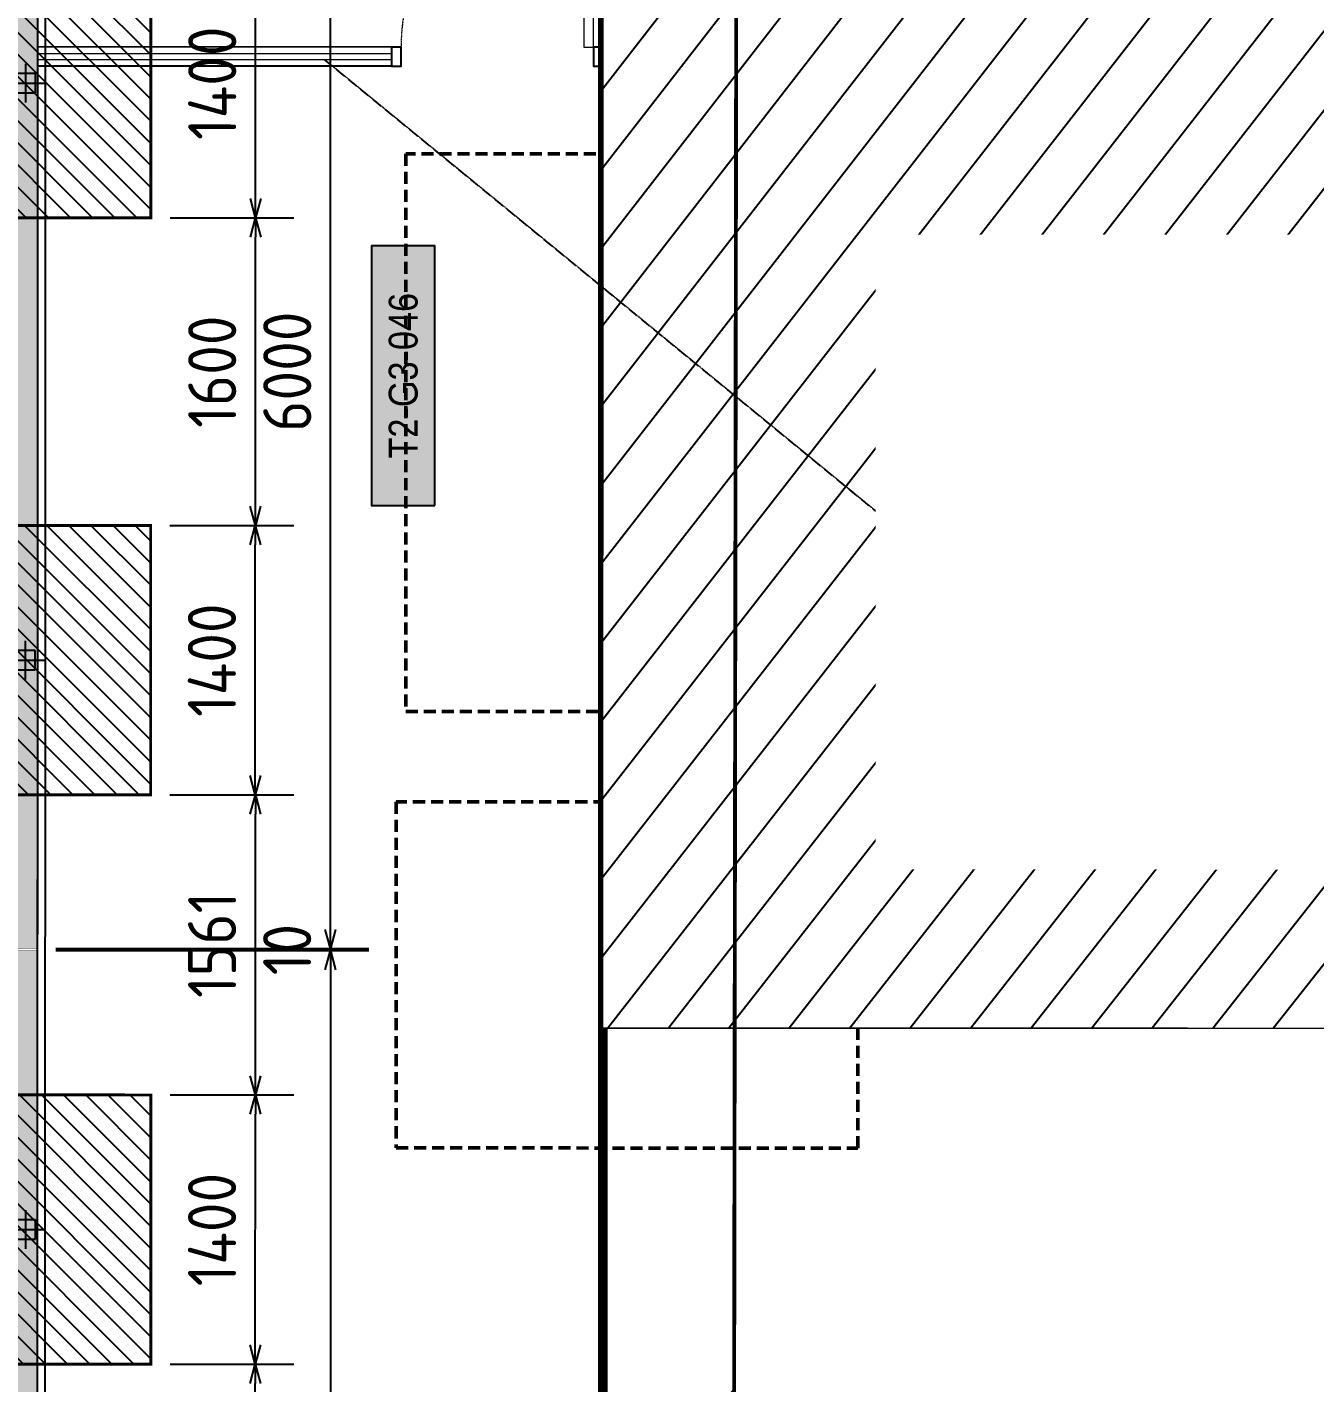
# Model space of a CAD drawing. Header units: centimetres. Extents: x -6122352 to 7132207, y -1694241 to 1947892.
# Drawn here: x 77676 to 84369, y -128808 to -121758 of the extents above; entities that cross this region are included whole.
import ezdxf
from ezdxf.enums import TextEntityAlignment as Align
from ezdxf.xclip import XClip

# ---------------------------------------------------------------- set-up
doc = ezdxf.new("R2010")
doc.units = ezdxf.units.CM
doc.header["$MEASUREMENT"] = 0
doc.header["$XCLIPFRAME"] = 2
doc.header["$PDMODE"] = 66
doc.header["$PDSIZE"] = 100
for name, pattern in [('23585-XR-AR-END-GROUND FLOOR$0$XR-END-GROUND FLOOR PLAN$0$HIDDEN2', [0.1875, 0.125, -0.0625]), ('DASHED2', [0.375, 0.25, -0.125]), ('XR-AR-END-SETTING OUT PLAN$0$23261-XR-AR-SI-GF$0$HIDDEN', [0.375, 0.25, -0.125]), ('XR-AR-END-SETTING OUT PLAN$0$23585-XR-AR-END-GROUND FLOOR$0$23261-XR-AR-SI-GF$0$HIDDEN', [0.375, 0.25, -0.125]), ('XR-AR-END-SETTING OUT PLAN$0$23585-XR-AR-END-GROUND FLOOR$0$945-4P-1-101-GROUND FLOOR PLAN$0$XR-MIDDLE-GROUND FLOOR PLAN$0$HIDDEN2', [0.1875, 0.125, -0.0625]), ('XR-AR-END-SETTING OUT PLAN$0$23585-XR-AR-END-GROUND FLOOR$0$XR-END-GROUND FLOOR PLAN$0$HIDDEN2', [0.1875, 0.125, -0.0625])]:
    doc.linetypes.add(name, pattern=pattern)
for name, color, linetype in [('00-MI-DIM', 7, 'Continuous'), ('23585-XR-AR-BOUNDARY WALLS AND SETBACKS$0$setback', 7, 'XR-AR-END-SETTING OUT PLAN$0$23261-XR-AR-SI-GF$0$HIDDEN'), ('@MI-FOOTINGS', 7, 'Continuous'), ('@MI-REF LAYER', 7, 'Continuous'), ('@MI-TYPE-02', 6, 'Continuous'), ('B_TH_6', 7, 'Continuous'), ('PANEL-TAGS', 7, 'Continuous'), ('XR-AR-END-SETTING OUT PLAN$0$23585-XR-AR-END-GROUND FLOOR$0$A-Flor-Strs', 1, 'Continuous')]:
    doc.layers.add(name, color=color, linetype=linetype)
doc.layers.add('08-Compound Wall-2', color=6, linetype='Continuous', lineweight=25, true_color=0xff00ff)
doc.layers.add('08-Compound Wall-3', color=5, linetype='Continuous', lineweight=25, true_color=0x0000ff)
for name, color, linetype, lineweight in [('23585-XR-AR-END-GROUND FLOOR$0$A-LOVR-PLAN', 251, 'Continuous', 9), ('@ Foundations', 4, 'DASHED2', 50), ('A-ANNO-TEXT', 3, 'Continuous', 25), ('XR-AR-END-SETTING OUT PLAN$0$23585-XR-AR-END-GROUND FLOOR$0$A-DOOR-FULL', 1, 'Continuous', 9), ('XR-AR-END-SETTING OUT PLAN$0$23585-XR-AR-END-GROUND FLOOR$0$A-FLOR-OVHD', 9, 'XR-AR-END-SETTING OUT PLAN$0$23585-XR-AR-END-GROUND FLOOR$0$23261-XR-AR-SI-GF$0$HIDDEN', 15), ('XR-AR-END-SETTING OUT PLAN$0$23585-XR-AR-END-GROUND FLOOR$0$A-GLAZ-SILL', 8, 'Continuous', 5), ('XR-AR-END-SETTING OUT PLAN$0$23585-XR-AR-END-GROUND FLOOR$0$A-GLAZ-WNDO', 232, 'Continuous', 9), ('XR-AR-END-SETTING OUT PLAN$0$23585-XR-AR-END-GROUND FLOOR$0$A-LOVR-PLAN', 111, 'Continuous', 9), ('XR-AR-END-SETTING OUT PLAN$0$23585-XR-AR-END-GROUND FLOOR$0$A-WALL', 7, 'Continuous', 30), ('XR-AR-END-SETTING OUT PLAN$0$23585-XR-AR-END-GROUND FLOOR$0$S-COLS', 51, 'Continuous', 40), ('XR-AR-END-SETTING OUT PLAN$0$23585-XR-AR-END-GROUND FLOOR$0$S-COLS-PATT', 8, 'Continuous', 5)]:
    doc.layers.add(name, color=color, linetype=linetype, lineweight=lineweight)
doc.styles.add('PANELTAG_STYLE', font='arial.ttf')
doc.styles.add('Schueco-BEMSTIL', font='isocpeur.ttf', dxfattribs={"width": 0.9})
doc.styles.get("Standard").update_dxf_attribs({"font": 'arial.ttf'})
doc.dimstyles.new('LEADER', dxfattribs={"dimtxt": 0.18, "dimasz": 0.25, "dimexe": 0.18, "dimexo": 0.0625, "dimgap": 0.09, "dimtad": 0, "dimtih": 1, "dimtoh": 1, "dimdec": 4, "dimzin": 0, "dimdsep": 46, "dimtxsty": 'Standard', "dimblk": 'DOT', "dimcen": 0.09, "dimadec": 0, "dimazin": 0, "dimtfac": 1, "dimtdec": 4, "dimtofl": 0, "dimtmove": 0, "dimatfit": 3, "dimldrblk": 'DOT', "dimfxl": 1, "dimtolj": 1, "dimtzin": 0, "dimarcsym": 0})
doc.dimstyles.new('MI- JWC-TXT-2.5 MM', dxfattribs={"dimscale": 1.5, "dimtxt": 2.5, "dimasz": 1, "dimexe": 2, "dimexo": 1, "dimgap": 1, "dimtad": 1, "dimdec": 0, "dimdsep": 46, "dimtxsty": 'Schueco-BEMSTIL', "dimblk": 'OPEN30', "dimcen": 0, "dimdle": 2, "dimclrd": 140, "dimclre": 8, "dimclrt": 40, "dimadec": 0, "dimazin": 2, "dimtfac": 1, "dimtdec": 0, "dimtix": 1, "dimtmove": 2, "dimatfit": 3, "dimldrblk": 'OPEN', "dimfxl": 2, "dimlwd": -1, "dimlwe": -1, "dimarcsym": 0})

# ---------------------------------------------------------------- blocks, each defined once
blk = doc.blocks.new('23585-XR-AR-BOUNDARY WALLS AND SETBACKS')
at = {"layer": '08-Compound Wall-2'}
blk.add_lwpolyline([(496524.2869851785, 2768880.873873821), (496541.9082581085, 2768864.727828569)], dxfattribs=at)
at = {"layer": '23585-XR-AR-BOUNDARY WALLS AND SETBACKS$0$setback', "ltscale": 40, "const_width": 0.05}
blk.add_lwpolyline([(496542.761499885, 2768867.879312467), (496546.9163714711, 2768872.413671644), (496550.9697508896, 2768876.837449184), (496555.0231508893, 2768881.261249183), (496559.0765508898, 2768885.685049183), (496563.1299508895, 2768890.108849183), (496567.1835986158, 2768894.532501267), (496571.2369508889, 2768898.956249183), (496575.3899178337, 2768903.48878693), (496561.0131773786, 2768916.663024), (496556.8595734588, 2768912.129974612), (496552.8061982173, 2768907.706201631), (496548.7527982172, 2768903.282401632), (496544.6993982168, 2768898.858601631), (496540.6457484073, 2768894.434747273), (496536.5923982172, 2768890.011001631), (496534.4643735274, 2768887.688574685), (496532.5389294206, 2768885.587326551), (496528.384255858, 2768881.052914259), (496542.7614998849, 2768867.879312467)], dxfattribs=at)
blk = doc.blocks.new('A$C9d9485f6')
at = {"layer": 'A-ANNO-TEXT', "rotation": 312.4881850805905}
blk.add_blockref('23585-XR-AR-BOUNDARY WALLS AND SETBACKS', (-2377088.534775567, -1504219.252137818), dxfattribs=at)
blk = doc.blocks.new('*U35')
for points in [[(91, -5.684341886080801e-14), (41, -5.684341886080801e-14), (41, 1021), (91, 1021)], [(0, 0), (38, -5.684341886080801e-14), (38, -50), (50, -50), (50, -249.999999999997), (0, -249.999999999997)], [(1100, 2.842170943040401e-14), (1062, -2.842170943040401e-14), (1062, -49.99999999999997), (1050, -49.99999999999997), (1050, -249.999999999997), (1100, -249.999999999997)]]:
    blk.add_lwpolyline(points, close=True)
at = {"color": 8, "linetype": 'XR-AR-END-SETTING OUT PLAN$0$23585-XR-AR-END-GROUND FLOOR$0$XR-END-GROUND FLOOR PLAN$0$HIDDEN2'}
blk.add_arc((41, -5.684341886080801e-14), 1021, 1.594950045944486e-15, 90, dxfattribs=at)
at = {"layer": 'XR-AR-END-SETTING OUT PLAN$0$23585-XR-AR-END-GROUND FLOOR$0$A-GLAZ-SILL', "linetype": 'XR-AR-END-SETTING OUT PLAN$0$23585-XR-AR-END-GROUND FLOOR$0$945-4P-1-101-GROUND FLOOR PLAN$0$XR-MIDDLE-GROUND FLOOR PLAN$0$HIDDEN2', "ltscale": 3}
blk.add_lwpolyline([(0, 0), (1100, 0), (1100, -249.999999999997), (0, -249.999999999997)], close=True, dxfattribs=at)
blk = doc.blocks.new('*U37')
for points in [[(91, -5.684341886080801e-14), (41, -5.684341886080801e-14), (41, 1021), (91, 1021)], [(0, 0), (38, -5.684341886080801e-14), (38, -50), (50, -50), (50, -109.9999999801787), (0, -109.9999999801787)], [(1100, 2.842170943040401e-14), (1062, -2.842170943040401e-14), (1062, -49.99999999999997), (1050, -49.99999999999997), (1050, -109.9999999801786), (1100, -109.9999999801786)]]:
    blk.add_lwpolyline(points, close=True)
at = {"color": 8, "linetype": 'XR-AR-END-SETTING OUT PLAN$0$23585-XR-AR-END-GROUND FLOOR$0$XR-END-GROUND FLOOR PLAN$0$HIDDEN2'}
blk.add_arc((41, -5.684341886080801e-14), 1021, 1.594950045944486e-15, 90, dxfattribs=at)
at = {"layer": 'XR-AR-END-SETTING OUT PLAN$0$23585-XR-AR-END-GROUND FLOOR$0$A-GLAZ-SILL', "linetype": 'XR-AR-END-SETTING OUT PLAN$0$23585-XR-AR-END-GROUND FLOOR$0$945-4P-1-101-GROUND FLOOR PLAN$0$XR-MIDDLE-GROUND FLOOR PLAN$0$HIDDEN2', "ltscale": 3}
blk.add_lwpolyline([(0, 0), (1100, 0), (1100, -109.9999999801786), (0, -109.9999999801786)], close=True, dxfattribs=at)
blk = doc.blocks.new('XR-AR-END-SETTING OUT PLAN$0$23585-XR-AR-END-GROUND FLOOR$0$XR-END-GROUND FLOOR PLAN$0$A$C45491A9B')
blk.add_lwpolyline([(-50, 0), (0, 0), (0, 1000), (-50, 1000)], close=True)
at = {"color": 8, "linetype": 'XR-AR-END-SETTING OUT PLAN$0$23585-XR-AR-END-GROUND FLOOR$0$XR-END-GROUND FLOOR PLAN$0$HIDDEN2'}
blk.add_arc((0, -4.547473508864641e-13), 1000, 90, 180, dxfattribs=at)
blk = doc.blocks.new('XR-AR-END-SETTING OUT PLAN$0$23585-XR-AR-END-GROUND FLOOR$0$A$C75a8815d')
at = {"layer": 'XR-AR-END-SETTING OUT PLAN$0$23585-XR-AR-END-GROUND FLOOR$0$S-COLS', "color": 252, "lineweight": 30}
for points in [[(-0.02841067314147949, 3499.999932765961), (-0.02841019630432129, 2699.999933242798), (249.9715893268585, 2699.999932765961), (249.9715902805328, 3499.999933004379)], [(3.814697265625e-06, 0.001664876937866211), (3.814697265625e-06, 550.001665353775), (250.0000038146973, 550.0016646385193), (250.0000038146973, 0.001665115356445312)]]:
    blk.add_lwpolyline(points, close=True, dxfattribs=at)
blk = doc.blocks.new('23585-XR-AR-END-GROUND FLOOR$0$XR-END-GROUND FLOOR PLAN$0$A$C45491A9B')
blk.add_lwpolyline([(-50, 0), (0, 0), (0, 1000), (-50, 1000)], close=True)
at = {"color": 8, "linetype": '23585-XR-AR-END-GROUND FLOOR$0$XR-END-GROUND FLOOR PLAN$0$HIDDEN2'}
blk.add_arc((0, -4.547473508864641e-13), 1000, 90, 180, dxfattribs=at)
blk = doc.blocks.new('XR-AR-END-SETTING OUT PLAN')
at = {"layer": '08-Compound Wall-3'}
for p, q in [((1900.044146533911, 10600.0005848068), (-523.2971514484661, 10600.00058478686)), ((1900.044146533911, 10500.00058480681), (-523.2971514474184, 10500.00058478684))]:
    blk.add_line(p, q, dxfattribs=at)
for points in [[(1950.044146533911, 10600.00060864944), (1900.044146533911, 10600.00060864944), (1900.044145320485, 10500.00060864944), (1950.044146842208, 10500.00060864944)], [(3000.044145816123, 10600.00056898237), (2950.044145816123, 10600.00056898237), (2950.044144602697, 10500.00056898237), (3000.04414612442, 10500.00056898237)]]:
    blk.add_lwpolyline(points, close=True, dxfattribs=at)
at = {"layer": '23585-XR-AR-END-GROUND FLOOR$0$A-LOVR-PLAN'}
blk.add_lwpolyline([(1900.044146533911, 10600.00063503276), (1900.044146533911, 10500.00063249208)], dxfattribs=at)
blk.add_lwpolyline([(1900.044146839268, 10534.99812595142), (1900.044146839268, 10564.99812595142), (-523.3010777489098, 10564.99812655811), (-523.3010777489098, 10534.99812655811)], close=True, dxfattribs=at)
at = {"layer": 'XR-AR-END-SETTING OUT PLAN$0$23585-XR-AR-END-GROUND FLOOR$0$A-FLOR-OVHD', "color": 8, "ltscale": 5}
for p, q in [((3250.106041446328, 11000.02068042755), (3750.106041744351, 10499.99855422974)), ((3750.106041803956, 10999.99855422974), (3250.106041803956, 10499.99855327606)), ((4150.149359419942, 9210.30683708191), (3250.158987239003, 9610.350899219513)), ((3250.158987298608, 9210.306836605072), (4150.149360194802, 9610.350899219513))]:
    blk.add_line(p, q, dxfattribs=at)
at = {"layer": 'XR-AR-END-SETTING OUT PLAN$0$23585-XR-AR-END-GROUND FLOOR$0$A-FLOR-OVHD', "color": 8}
blk.add_line((3200.106140449643, 10249.99855422974), (3200.106631532311, 8999.99834060669), dxfattribs=at)
at = {"layer": 'XR-AR-END-SETTING OUT PLAN$0$23585-XR-AR-END-GROUND FLOOR$0$A-FLOR-OVHD', "color": 8, "ltscale": 5}
blk.add_lwpolyline([(3250.158987298608, 9210.306836605072), (4150.149359419942, 9210.30683708191), (4150.149360194802, 9610.350899219513), (3250.158987239003, 9610.350899219513)], close=True, dxfattribs=at)
at = {"layer": 'XR-AR-END-SETTING OUT PLAN$0$23585-XR-AR-END-GROUND FLOOR$0$A-Flor-Strs', "color": 8}
for p, q in [((3000.102111771703, 10249.9985537529), (3000.102079167962, 8999.993498325348)), ((3300.102112427354, 10249.99855422974), (3300.102079108357, 8999.99349784851)), ((3300.102093592286, 9549.99603509903), (3171.357380345464, 9681.451865673065)), ((3000.102095738053, 9549.996026039124), (3300.102093592286, 9549.99603509903)), ((3300.102093592286, 9549.99603509903), (3171.35738016665, 9418.540202617645))]:
    blk.add_line(p, q, dxfattribs=at)
at = {"layer": 'XR-AR-END-SETTING OUT PLAN$0$23585-XR-AR-END-GROUND FLOOR$0$A-GLAZ-SILL', "color": 8}
blk.add_line((3250.100986972451, 6049.997144699097), (3250.10133947432, 8199.998291492462), dxfattribs=at)
at = {"layer": 'XR-AR-END-SETTING OUT PLAN$0$23585-XR-AR-END-GROUND FLOOR$0$A-GLAZ-WNDO', "color": 8}
for p, q in [((3000.101339235902, 8199.998291015625), (3000.101339116693, 8149.998291015625)), ((3150.100986912847, 6099.997143745422), (3150.101339116693, 8199.998291015625)), ((3150.101339116693, 8199.998291015625), (3150.101339295506, 8149.998290538788)), ((3150.101339295506, 8149.998290538788), (3000.101339116693, 8149.998291015625)), ((3000.101213410497, 7447.998108863831), (3000.101213350892, 7497.998109340668)), ((3000.101213350892, 7497.998109340668), (3150.101213827729, 7497.998108386993)), ((3150.101213827729, 7497.998108386993), (3150.101213887334, 7447.998108863831)), ((3150.101213887334, 7447.998108863831), (3000.101213410497, 7447.998108863831)), ((3000.100987270474, 6746.998107910156), (3000.100986436009, 6796.998108863831)), ((3000.100986436009, 6796.998108863831), (3150.100987270474, 6796.998108863831)), ((3150.100987270474, 6796.998108863831), (3150.100986376405, 6746.998108863831)), ((3150.100986376405, 6746.998108863831), (3000.100987270474, 6746.998107910156)), ((3000.100986972451, 6049.997144699097), (3000.100986972451, 6099.997144699097)), ((3000.100986972451, 6099.997144699097), (3150.100986912847, 6099.997143745422)), ((3150.100986912847, 6099.997143745422), (3150.100987151265, 6049.997144699097)), ((3000.100986972451, 6049.997144699097), (3250.100986972451, 6049.997144699097))]:
    blk.add_line(p, q, dxfattribs=at)
for points in [[(3250.122793927789, 8199.997313976288), (3000.101339235902, 8199.998291015625)], [(3000.101213350892, 7497.998109340668), (3000.101339116693, 8149.998291015625)], [(3050.101339116693, 8149.998291015625), (3050.101213350892, 7497.998108863831)], [(3000.100986972451, 6099.997144699097), (3000.101213410497, 7447.998108863831)], [(3050.101213291287, 7447.998109340668), (3050.100986912847, 6796.998107910156)], [(3050.100986853242, 6746.998108386993), (3050.1009863168, 6099.997145175934)]]:
    blk.add_lwpolyline(points, dxfattribs=at)
at = {"layer": 'XR-AR-END-SETTING OUT PLAN$0$23585-XR-AR-END-GROUND FLOOR$0$A-LOVR-PLAN', "color": 8}
blk.add_lwpolyline([(1900.100967183709, 10600.00063562393), (1900.100967362523, 10500.00063371658)], dxfattribs=at)
for points in [[(1950.100967422128, 10600.00060844421), (1900.100967302918, 10600.00060892105), (1900.100966289639, 10500.00060892105), (1950.100967779756, 10500.00060939789)], [(3000.100967124104, 10600.00057029724), (2950.10096617043, 10600.0005698204), (2950.100965276361, 10500.00057029724), (3000.100966647267, 10500.0005698204)]]:
    blk.add_lwpolyline(points, close=True, dxfattribs=at)
at = {"layer": 'XR-AR-END-SETTING OUT PLAN$0$23585-XR-AR-END-GROUND FLOOR$0$A-WALL', "color": 8}
for points in [[(9250.102083459496, 6650.001490592957), (9050.100989297032, 6650.001235485077), (9050.10098965466, 8750.000639915466), (6850.11106570065, 8750.002635478973), (6850.111066058278, 8700.0026679039), (6750.111065879464, 8700.002668380737), (6750.111065879464, 8750.000871658325), (6650.111065939069, 8750.000871658325), (6650.111065283418, 8850.002022743225), (6950.111065164208, 8850.002250671387), (6950.111065879464, 8899.99970960617), (7050.111065879464, 8899.99970817566), (7050.11106570065, 8850.002797603607), (9050.099628582597, 8850.000640392303), (9050.10098899901, 10349.9981546402), (7050.11106581986, 10349.99975156784), (7050.111065998673, 9799.999710083008), (6950.11106570065, 9799.999708652496), (6950.112433806062, 10550.00580835342), (7050.108891561627, 10550.00580835342), (7050.104876235127, 10449.99988079071), (9050.099116638303, 10449.9981546402), (9049.948119357228, 19523.36598014832), (9249.950268521905, 19523.36597967148)], [(5650.105998054147, 10500.00084495544), (5750.106065586209, 10500.00084400177), (5750.107102289796, 11300.00188541412), (5650.107101693749, 11300.00188589096)], [(4790.1072358042, 8749.999267578125), (3250.101112738252, 8749.997854709625), (3250.123472645879, 8199.998291492462), (3000.123275354505, 8199.998291015625), (3000.100934281945, 8999.998242855072), (4540.107388034463, 8999.998847484589), (4540.107358470559, 9049.998554706573), (4790.107358232141, 9049.99855518341)], [(5650.11106570065, 8750.000054359436), (4790.107256367803, 8749.999291419983), (4790.107256188989, 8850.000108718872), (5650.111065641046, 8850.001082897186)], [(3250.12934859097, 5750.006791114807), (3250.100409820676, 5750.006854534149), (3250.100986972451, 6049.997144699097), (3000.129348531365, 6049.997144699097), (3000.129348650575, 5499.999974727631), (3250.129348769784, 5500.006791591644)], [(3250.129348710179, 5499.998108386993), (7760.105232134461, 5500.00174665451), (7760.105232253671, 5750.00045633316), (3250.129348531365, 5749.997789859772)]]:
    blk.add_lwpolyline(points, close=True, dxfattribs=at)
for points in [[(3850.106042101979, 10500.01968860626), (5750.107330158353, 10500.00084400177), (5750.107415214181, 10250.00188541412), (4790.107357934117, 10249.9985537529), (4790.107358291745, 10149.99855566025), (4540.107357993722, 10149.99855566025), (4540.10735835135, 10249.9985537529), (3000.102095916867, 10249.99855327606), (3000.102079048753, 11999.99910259247), (3250.104392960668, 11999.99910163879), (3250.104392841458, 11100.02067995071), (3850.106042161584, 11100.02068090439), (3850.10604198277, 10499.99947547913)], [(3750.106041803956, 10700.02068090439), (3750.106041803956, 10999.99855422974), (3450.106041863561, 11000.02068042755), (3250.106041446328, 11000.02068042755), (3250.106041803956, 10499.99855327606), (3750.106041744351, 10499.99855422974), (3750.106041803956, 10700.02068090439)]]:
    blk.add_lwpolyline(points, dxfattribs=at)
at = {"layer": '23585-XR-AR-END-GROUND FLOOR$0$A-LOVR-PLAN'}
blk.add_blockref('23585-XR-AR-END-GROUND FLOOR$0$XR-END-GROUND FLOOR PLAN$0$A$C45491A9B', (2950.044147029549, 10600.00058481902), dxfattribs=at)
at = {"layer": 'XR-AR-END-SETTING OUT PLAN$0$23585-XR-AR-END-GROUND FLOOR$0$A-DOOR-FULL', "color": 8, "xscale": -1, "rotation": 270}
blk.add_blockref('*U35', (4790.107358232141, 9049.99855518341), dxfattribs=at)
at = {"layer": 'XR-AR-END-SETTING OUT PLAN$0$23585-XR-AR-END-GROUND FLOOR$0$A-DOOR-FULL', "color": 8, "xscale": 0.9090909090912127, "yscale": 0.9090909090912127, "zscale": 0.9090909090912127, "rotation": 179.9999999999999}
blk.add_blockref('*U37', (6650.111066237092, 8750.001082897186), dxfattribs=at)
at = {"layer": 'XR-AR-END-SETTING OUT PLAN$0$23585-XR-AR-END-GROUND FLOOR$0$A-LOVR-PLAN', "color": 8}
blk.add_blockref('XR-AR-END-SETTING OUT PLAN$0$23585-XR-AR-END-GROUND FLOOR$0$XR-END-GROUND FLOOR PLAN$0$A$C45491A9B', (2950.100967720151, 10600.00058603287), dxfattribs=at)
at = {"layer": 'XR-AR-END-SETTING OUT PLAN$0$23585-XR-AR-END-GROUND FLOOR$0$S-COLS-PATT', "color": 8}
blk.add_blockref('XR-AR-END-SETTING OUT PLAN$0$23585-XR-AR-END-GROUND FLOOR$0$A$C75a8815d', (3000.129344239831, 5499.998310089111), dxfattribs=at)
blk = doc.blocks.new('END UNIT')
at = {"xscale": 0.001, "yscale": 0.001, "zscale": 0.001}
blk.add_blockref('XR-AR-END-SETTING OUT PLAN', (-9.150201729830158, 0), dxfattribs=at)
blk = doc.blocks.new('TH_6')
blk.add_blockref('END UNIT', (495802.3053798428, 2769163.996563952))
at = {"xscale": -1}
blk.add_blockref('END UNIT', (495838.3053798437, 2769163.996563952), dxfattribs=at)
blk = doc.blocks.new('A$Ce2a03a74')
at = {"layer": 'B_TH_6', "xscale": 999.9914829579993, "yscale": 999.9914829579993, "zscale": 999.9914829579993}
blk.add_blockref('TH_6', (-495790404.5228079, -2769140733.343811), dxfattribs=at)
blk = doc.blocks.new('23585-XR-AR-MALDIVE-2$0$TH_6')
at = {"ltscale": 10, "xscale": 0.00100002623446598, "yscale": 0.00100002623446598, "zscale": 0.00100002623446598}
blk.add_blockref('A$Ce2a03a74', (495794.6272259735, 2769164.318430193), dxfattribs=at)
at = {"layer": '@ Foundations', "linetype": 'DASHED2', "ltscale": 0.25}
for points in [[(495795.1302812214, 2769171.141854167), (495797.4302812215, 2769171.141854167), (495797.4302812215, 2769174.041854167), (495795.1302812214, 2769174.041854167)], [(495797.4802812214, 2769168.871854167), (495797.4802812214, 2769170.671854167), (495795.0802812214, 2769170.671854167), (495795.0802812214, 2769168.871854167)]]:
    blk.add_lwpolyline(points, close=True, dxfattribs=at)
blk = doc.blocks.new('_Dot')
at = {"color": 0, "linetype": 'ByBlock', "lineweight": -2}
blk.add_line((-0.5, 0), (-1, 0), dxfattribs=at)
at = {"color": 0, "linetype": 'ByBlock', "const_width": 0.5}
blk.add_lwpolyline([(-0.25, 0, 1), (0.25, 0, 1)], format="xyb", close=True, dxfattribs=at)
blk = doc.blocks.new('_Open30')
at = {"color": 0, "linetype": 'ByBlock', "lineweight": -2}
for p, q in [((-1, 0.26794919), (0, 0)), ((0, 0), (-1, -0.26794919)), ((0, 0), (-1, 0))]:
    blk.add_line(p, q, dxfattribs=at)
blk = doc.blocks.new('*D1441')
at = {"layer": '00-MI-DIM', "color": 8, "transparency": 16777216}
for p, q in [((395136.8137563471, -194702.3697087561), (396763.6142679054, -194702.6611864755)), ((395138.9655023499, -200602.2228337603), (396762.5571772825, -200602.5137365448))]:
    blk.add_line(p, q, dxfattribs=at)
at = {"layer": '00-MI-DIM', "color": 140, "transparency": 16777216}
blk.add_line((396563.5963538779, -194802.625350395), (396562.5750977304, -200502.4779036746), dxfattribs=at)
at = {"layer": 'Defpoints', "color": 0, "transparency": 16777216}
for p in [(395036.8137579522, -194702.3517915184), (395038.965503955, -200602.2049165226), (396562.5571804927, -200602.4779020694)]:
    blk.add_point(p, dxfattribs=at)
at = {"layer": '00-MI-DIM', "color": 140, "transparency": 16777216, "xscale": 100, "yscale": 100, "zscale": 100}
for p, rotation in [((396563.6142711156, -194702.6253520001), 89.98973417893167), ((396562.5571804927, -200602.4779020694), 269.9897341789317)]:
    blk.add_blockref('_Open30', p, dxfattribs=dict(at, rotation=rotation))
at = {"layer": '00-MI-DIM', "color": 40, "transparency": 16777216, "insert": (396338.0857294158, -197652.5113132499), "char_height": 250, "attachment_point": 5, "rotation": 89.98973417893166, "style": 'Schueco-BEMSTIL'}
blk.add_mtext('5900', dxfattribs=at)
blk = doc.blocks.new('_Open')
at = {"color": 0, "linetype": 'ByBlock', "lineweight": -2}
for p, q in [((-1, 0.1666666666666667), (0, 0)), ((-1, -0.1666666666666667), (0, 0)), ((0, 0), (-1, 0))]:
    blk.add_line(p, q, dxfattribs=at)
blk = doc.blocks.new('*D1443')
at = {"layer": '00-MI-DIM', "color": 140, "transparency": 16777216}
for p, q in [((396563.63398016, -194592.6253539194), (396563.6518973977, -194492.6253555246)), ((396563.6142711985, -194702.6253520001), (396563.6160629223, -194692.6253523143)), ((396563.5963539608, -194802.625350395), (396563.5784367231, -194902.6253487899))]:
    blk.add_line(p, q, dxfattribs=at)
at = {"layer": '00-MI-DIM', "color": 8, "transparency": 16777216}
for p, q in [((395136.8137563471, -194702.3697087561), (396763.6142679882, -194702.6611864755)), ((395136.8173013288, -194692.3697093845), (396763.616059712, -194692.6611867897))]:
    blk.add_line(p, q, dxfattribs=at)
at = {"layer": 'Defpoints', "color": 0, "transparency": 16777216}
for p in [(395036.8137579522, -194702.3517915184), (395036.8173029339, -194692.3517921467), (396563.6160629223, -194692.6253523143)]:
    blk.add_point(p, dxfattribs=at)
at = {"layer": '00-MI-DIM', "color": 140, "transparency": 16777216, "xscale": 100, "yscale": 100, "zscale": 100}
for p, rotation in [((396563.6160629223, -194692.6253523143), 269.9897341789317), ((396563.6142711985, -194702.6253520001), 89.98973417893167)]:
    blk.add_blockref('_Open30', p, dxfattribs=dict(at, rotation=rotation))
at = {"layer": '00-MI-DIM', "color": 40, "transparency": 16777216, "insert": (396338.615170672, -194697.5850383724), "char_height": 250, "attachment_point": 5, "rotation": 89.98973417893166, "style": 'Schueco-BEMSTIL'}
blk.add_mtext('10', dxfattribs=at)
blk = doc.blocks.new('*D1445')
at = {"layer": '00-MI-DIM', "color": 8, "transparency": 16777216}
for p, q in [((395138.9442903106, -188692.3700863912), (396764.6910940003, -188692.6613753152)), ((395136.8173013287, -194692.3697093844), (396763.6160597542, -194692.6611867897))]:
    blk.add_line(p, q, dxfattribs=at)
at = {"layer": '00-MI-DIM', "color": 140, "transparency": 16777216}
blk.add_line((396563.6339802022, -194592.6253539194), (396564.6731799729, -188792.6255392347), dxfattribs=at)
at = {"layer": 'Defpoints', "color": 0, "transparency": 16777216}
for p in [(395038.9442919157, -188692.3521691535), (396564.6910972106, -188692.6255408398), (395036.8173029338, -194692.3517921467)]:
    blk.add_point(p, dxfattribs=at)
at = {"layer": '00-MI-DIM', "color": 140, "transparency": 16777216, "xscale": 100, "yscale": 100, "zscale": 100}
for p, rotation in [((396564.6910972106, -188692.6255408398), 89.98973417893167), ((396563.6160629645, -194692.6253523143), 269.9897341789317)]:
    blk.add_blockref('_Open30', p, dxfattribs=dict(at, rotation=rotation))
at = {"layer": '00-MI-DIM', "color": 40, "transparency": 16777216, "insert": (396339.1535836991, -191692.5851328136), "char_height": 250, "attachment_point": 5, "rotation": 89.98973417893166, "style": 'Schueco-BEMSTIL'}
blk.add_mtext('6000', dxfattribs=at)
blk = doc.blocks.new('T2-FOOTING PLAN')
at = {"layer": '@MI-FOOTINGS', "transparency": 33554679}
h = blk.add_hatch(dxfattribs=at)
h.set_pattern_fill('ANSI31', color=8, scale=650)
h.set_pattern_definition([(45, (0, 0), (-57.45242597140699, 57.45242597140699), [])])
h.paths.add_polyline_path([(-700, 650), (700, 650), (700, -650), (-700, -650)])
at = {"layer": '@MI-FOOTINGS', "color": 160, "true_color": 0x3340f0, "const_width": 15}
blk.add_lwpolyline([(-700, 650), (700, 650), (700, -650), (-700, -650)], close=True, dxfattribs=at)
at = {"layer": '@MI-FOOTINGS', "color": 30}
blk.add_point((0, 0), dxfattribs=at)
blk = doc.blocks.new('*D1459')
at = {"layer": '00-MI-DIM', "color": 8, "transparency": 16777216}
for p, q in [((395729.6367930085, -196853.4022703634), (396373.0699137219, -196853.517555807)), ((395729.3486013902, -198453.4022911839), (396372.7832379101, -198453.5175768991))]:
    blk.add_line(p, q, dxfattribs=at)
at = {"layer": '00-MI-DIM', "color": 140, "transparency": 16777216}
blk.add_line((396172.8011583582, -198353.4817440289), (396173.0519996945, -196953.4817197264), dxfattribs=at)
at = {"layer": 'Defpoints', "color": 0, "transparency": 16777216}
for p in [(395629.6367946136, -196853.3843531257), (396173.0699169322, -196853.4817213316), (395629.3486029953, -198453.3843739462)]:
    blk.add_point(p, dxfattribs=at)
at = {"layer": '00-MI-DIM', "color": 140, "transparency": 16777216, "xscale": 100, "yscale": 100, "zscale": 100}
for p, rotation in [((396173.0699169322, -196853.4817213316), 89.98973417893167), ((396172.7832411205, -198453.4817424237), 269.9897341789317)]:
    blk.add_blockref('_Open30', p, dxfattribs=dict(at, rotation=rotation))
at = {"layer": '00-MI-DIM', "color": 40, "transparency": 16777216, "insert": (395947.9265826379, -197653.4414180928), "char_height": 250, "attachment_point": 5, "rotation": 89.98973417893166, "style": 'Schueco-BEMSTIL'}
blk.add_mtext('1600', dxfattribs=at)
blk = doc.blocks.new('*D1461')
at = {"layer": '00-MI-DIM', "color": 8, "transparency": 16777216}
for p, q in [((395729.8876343562, -195453.4022928353), (396373.3207550694, -195453.5175782789)), ((395729.6367930085, -196853.4022703634), (396373.0699137414, -196853.517555807))]:
    blk.add_line(p, q, dxfattribs=at)
at = {"layer": '00-MI-DIM', "color": 140, "transparency": 16777216}
blk.add_line((396173.0878341895, -196753.4817229367), (396173.302841042, -195553.4817421983), dxfattribs=at)
at = {"layer": 'Defpoints', "color": 0, "transparency": 16777216}
for p in [(395629.8876359613, -195453.3843755976), (396173.3207582797, -195453.4817438035), (395629.6367946137, -196853.3843531257)]:
    blk.add_point(p, dxfattribs=at)
at = {"layer": '00-MI-DIM', "color": 140, "transparency": 16777216, "xscale": 100, "yscale": 100, "zscale": 100}
for p, rotation in [((396173.3207582797, -195453.4817438035), 89.98973417893167), ((396173.0699169518, -196853.4817213316), 269.9897341789317)]:
    blk.add_blockref('_Open30', p, dxfattribs=dict(at, rotation=rotation))
at = {"layer": '00-MI-DIM', "color": 40, "transparency": 16777216, "insert": (395948.1953412273, -196153.4414187827), "char_height": 250, "attachment_point": 5, "rotation": 89.98973417893166, "style": 'Schueco-BEMSTIL'}
blk.add_mtext('1400', dxfattribs=at)
blk = doc.blocks.new('*D1463')
at = {"layer": '00-MI-DIM', "color": 8, "transparency": 16777216}
for p, q in [((395729.0891056861, -193892.4758953577), (396373.6004299542, -193892.5913739856)), ((395729.8876343562, -195453.4022928353), (396373.3207550912, -195453.5175782789))]:
    blk.add_line(p, q, dxfattribs=at)
at = {"layer": '00-MI-DIM', "color": 140, "transparency": 16777216}
blk.add_line((396173.3386755392, -195353.4817454087), (396173.5825159269, -193992.5555379051), dxfattribs=at)
at = {"layer": 'Defpoints', "color": 0, "transparency": 16777216}
for p in [(395629.0891072912, -193892.45797812), (396173.6004331646, -193892.5555395102), (395629.8876359613, -195453.3843755976)]:
    blk.add_point(p, dxfattribs=at)
at = {"layer": '00-MI-DIM', "color": 140, "transparency": 16777216, "xscale": 100, "yscale": 100, "zscale": 100}
for p, rotation in [((396173.6004331646, -193892.5555395102), 89.98973417893167), ((396173.3207583015, -195453.4817438035), 269.9897341789317)]:
    blk.add_blockref('_Open30', p, dxfattribs=dict(at, rotation=rotation))
at = {"layer": '00-MI-DIM', "color": 40, "transparency": 16777216, "insert": (395948.4605993446, -194672.978327872), "char_height": 250, "attachment_point": 5, "rotation": 89.98973417893166, "style": 'Schueco-BEMSTIL'}
blk.add_mtext('1561', dxfattribs=at)
blk = doc.blocks.new('*D1465')
at = {"layer": '00-MI-DIM', "color": 8, "transparency": 16777216}
for p, q in [((395729.3399470338, -192492.4759178297), (396372.7730677469, -192492.5912032733)), ((395729.0891056862, -193892.4758953577), (396372.522226419, -193892.5911808013))]:
    blk.add_line(p, q, dxfattribs=at)
at = {"layer": '00-MI-DIM', "color": 140, "transparency": 16777216}
blk.add_line((396172.5401468669, -193792.555347931), (396172.7551537195, -192592.5553671927), dxfattribs=at)
at = {"layer": 'Defpoints', "color": 0, "transparency": 16777216}
for p in [(395629.3399486389, -192492.458000592), (396172.7730709572, -192492.5553687979), (395629.0891072913, -193892.45797812)]:
    blk.add_point(p, dxfattribs=at)
at = {"layer": '00-MI-DIM', "color": 140, "transparency": 16777216, "xscale": 100, "yscale": 100, "zscale": 100}
for p, rotation in [((396172.7730709572, -192492.5553687979), 89.98973417893167), ((396172.5222296292, -193892.5553463259), 269.9897341789317)]:
    blk.add_blockref('_Open30', p, dxfattribs=dict(at, rotation=rotation))
at = {"layer": '00-MI-DIM', "color": 40, "transparency": 16777216, "insert": (395947.6476539047, -193192.515043777), "char_height": 250, "attachment_point": 5, "rotation": 89.98973417893166, "style": 'Schueco-BEMSTIL'}
blk.add_mtext('1400', dxfattribs=at)
blk = doc.blocks.new('*D1467')
at = {"layer": '00-MI-DIM', "color": 8, "transparency": 16777216}
for p, q in [((395729.6281386522, -190892.4758970091), (396374.1379471361, -190892.5913753654)), ((395729.3399470338, -192492.4759178296), (396373.8512713243, -192492.5913964575))]:
    blk.add_line(p, q, dxfattribs=at)
at = {"layer": '00-MI-DIM', "color": 140, "transparency": 16777216}
blk.add_line((396173.8691917724, -192392.5555635873), (396174.1200331087, -190992.5555392848), dxfattribs=at)
at = {"layer": 'Defpoints', "color": 0, "transparency": 16777216}
for p in [(395629.6281402574, -190892.4579797714), (396174.1379503464, -190892.55554089), (395629.3399486389, -192492.4580005919)]:
    blk.add_point(p, dxfattribs=at)
at = {"layer": '00-MI-DIM', "color": 140, "transparency": 16777216, "xscale": 100, "yscale": 100, "zscale": 100}
for p, rotation in [((396174.1379503464, -190892.55554089), 89.98973417893167), ((396173.8512745347, -192492.5555619821), 269.9897341789317)]:
    blk.add_blockref('_Open30', p, dxfattribs=dict(at, rotation=rotation))
at = {"layer": '00-MI-DIM', "color": 40, "transparency": 16777216, "insert": (395948.9946160521, -191692.5152376512), "char_height": 250, "attachment_point": 5, "rotation": 89.98973417893166, "style": 'Schueco-BEMSTIL'}
blk.add_mtext('1600', dxfattribs=at)
blk = doc.blocks.new('*D1469')
at = {"layer": '00-MI-DIM', "color": 8, "transparency": 16777216}
for p, q in [((395729.8789799997, -189492.475919481), (396374.3887884836, -189492.5913978373)), ((395729.6281386522, -190892.4758970091), (396374.1379471557, -190892.5913753654))]:
    blk.add_line(p, q, dxfattribs=at)
at = {"layer": '00-MI-DIM', "color": 140, "transparency": 16777216}
blk.add_line((396174.1558676037, -190792.5555424952), (396174.3708744562, -189592.5555617567), dxfattribs=at)
at = {"layer": 'Defpoints', "color": 0, "transparency": 16777216}
for p in [(395629.8789816049, -189492.4580022433), (396174.388791694, -189492.5555633619), (395629.6281402573, -190892.4579797714)]:
    blk.add_point(p, dxfattribs=at)
at = {"layer": '00-MI-DIM', "color": 140, "transparency": 16777216, "xscale": 100, "yscale": 100, "zscale": 100}
for p, rotation in [((396174.388791694, -189492.5555633619), 89.98973417893167), ((396174.137950366, -190892.55554089), 269.9897341789317)]:
    blk.add_blockref('_Open30', p, dxfattribs=dict(at, rotation=rotation))
at = {"layer": '00-MI-DIM', "color": 40, "transparency": 16777216, "insert": (395949.2633746415, -190192.5152383411), "char_height": 250, "attachment_point": 5, "rotation": 89.98973417893166, "style": 'Schueco-BEMSTIL'}
blk.add_mtext('1400', dxfattribs=at)
blk = doc.blocks.new('PANELTAG')
at = {"layer": 'PANEL-TAGS', "color": 1}
blk.add_lwpolyline([(-13.49999999999989, -3.300000000000182), (13.50000000000011, -3.300000000000182), (13.50000000000011, 3.299999999999727), (-13.49999999999989, 3.299999999999727)], close=True, dxfattribs=at)
at = {"layer": 'PANEL-TAGS', "color": 40, "true_color": 0xffd700}
blk.add_solid([(-13.49999999999989, -3.300000000000182), (13.50000000000011, -3.300000000000182), (-13.49999999999989, 3.299999999999727), (13.50000000000011, 3.299999999999727)], dxfattribs=at)
at = {"layer": 'PANEL-TAGS', "color": 5, "style": 'PANELTAG_STYLE', "width": 0.85}
blk.add_attdef('TAGNO', text='', height=3, dxfattribs=at).set_placement((1.13686837721616e-13, -4.547473508864641e-13), align=Align.MIDDLE)
blk = doc.blocks.new('M3 REF WITH TABLES')
at = {"color": 1, "const_width": 0.01999999999999999}
blk.add_lwpolyline([(84.40758760011522, 21.15719371289015), (84.26301689766115, 26.25727070076391), (74.50001910835272, 35.22682808246464), (74.75010387547081, 35.50360513478518), (74.50001910835272, 35.22682808246464), (72.11527995968936, 37.38571682618931), (66.83454305649502, 37.26727073453367)], dxfattribs=at)
blk = doc.blocks.new('T2-MID PARTITION HALF')
at = {"layer": '@MI-TYPE-02'}
h = blk.add_hatch(color=256, dxfattribs=at)
h.dxf.hatch_style = 1
h.paths.add_polyline_path([(-62.15138388785999, 5901.874394861981), (-59.9999962298898, 0.02126988981035538), (59.99999622994801, -0.02126988983945921), (57.84860857197782, 5901.831855082302)])
h.paths.add_polyline_path([(-60.02084992430173, 11911.87401722674), (-62.147838906385, 5911.874394233659), (57.85215355351102, 5911.831854454009), (59.97914253553608, 11911.83147744715)])
h.paths.add_polyline_path([(-57.89031596080167, 17921.87363959159), (-60.01730494288495, 11921.87401659845), (59.98268751701107, 11921.8314768188), (62.10967649909435, 17921.83109981197)])
h.paths.add_polyline_path([(-55.7597819971852, 23931.87326195638), (-57.88677097921027, 17931.8736389633), (62.11322148062754, 17931.83109918362), (64.24021046271082, 23931.83072217679)])
at = {"layer": '@MI-TYPE-02', "const_width": 2.5}
for points in [[(-60.02084992430173, 11911.87401722674), (-62.147838906385, 5911.874394233659), (57.85215355351102, 5911.831854454009), (59.97914253553608, 11911.83147744715)], [(-62.15138388785999, 5901.874394861981), (-59.9999962298898, 0.02126988981035538), (59.99999622994801, -0.02126988983945921), (57.84860857197782, 5901.831855082302)]]:
    blk.add_lwpolyline(points, close=True, dxfattribs=at)
at = {"layer": '@MI-FOOTINGS', "rotation": 89.98973417812736}
for p in [(0.7884219841798767, 10411.84211764758), (0.2493890182231553, 7411.842119298963), (0.797076340590138, 4450.915744293277)]:
    blk.add_blockref('T2-FOOTING PLAN', p, dxfattribs=at)
at = {"layer": '00-MI-DIM'}
for base, p1, p2, picture, middle in [((1585.725947830302, 11911.55810576087), (57.85215355351102, 5911.831854454009), (59.97914253547788, 11911.83147744721), '*D1445', (1585.188430707261, 8911.55820000224)), ((1584.65091354202, 5911.558294286398), (57.84860857197782, 5901.831855082302), (57.85215355356922, 5911.83185445398), '*D1443', (1584.650017680135, 5906.558294443472))]:
    dim = blk.add_linear_dim(base=base, p1=p1, p2=p2, angle=89.98973417893167, dimstyle='MI- JWC-TXT-2.5 MM', dxfattribs=at)
    dim.commit()
    dim.dimension.update_dxf_attribs({"geometry": picture, "text_midpoint": middle, "dimtype": 128, "insert": (-394978.9651493803, 200604.1836466007)})
for base, p1, p2, picture, middle in [((1195.42364231369, 11111.62808323881), (650.6629908769974, 9711.725666829298), (650.9138322245562, 11111.72564435742), '*D1469', (970.298225261271, 10411.6684082596)), ((1195.172800966131, 9711.628105710697), (650.3747992586577, 8111.725646008766), (650.6629908770556, 9711.725666829327), '*D1467', (970.029466671811, 8911.668408949481)), ((1193.807921576896, 8111.628277802811), (650.1239579110406, 6711.725668480678), (650.3747992586577, 8111.725646008708), '*D1465', (968.6825045244768, 7411.668602823658)), ((1194.635283784301, 6711.628107090481), (650.9224865810247, 5150.799271003081), (650.1239579109824, 6711.725668480678), '*D1463', (969.4954499643063, 5931.205318728695)), ((1583.592031112465, 1.705744531267555), (57.84860857197782, 5901.831855082302), (60.00035457476042, 1.97873007808812), '*D1441', (1359.120580035495, 2951.672333350754)), ((1194.355608899437, 5150.701902797213), (650.6716452334076, 3750.799293474993), (650.9224865810829, 5150.79927100311), '*D1461', (969.2301918470184, 4450.742227818002)), ((1194.104767551937, 3750.701925269124), (650.383453615068, 2150.799272654491), (650.6716452333494, 3750.799293475022), '*D1459', (968.9614332576166, 2950.742228507937))]:
    dim = blk.add_linear_dim(base=base, p1=p1, p2=p2, angle=89.98973417893167, dimstyle='MI- JWC-TXT-2.5 MM', dxfattribs=at)
    dim.commit()
    dim.dimension.update_dxf_attribs({"geometry": picture, "text_midpoint": middle, "insert": (-394978.9651493803, 200604.1836466007)})

msp = doc.modelspace()

# ---------------------------------------------------------------- block references
at = {"layer": '@MI-REF LAYER', "xscale": 1000, "yscale": 1000, "zscale": 1000}
msp.add_blockref('A$C9d9485f6', (-23958.95045533385, 48155.57226163784), dxfattribs=at)

# ---------------------------------------------------------------- next in the draw order: block references
at = {"layer": '@MI-REF LAYER'}
ref = msp.add_blockref('23585-XR-AR-MALDIVE-2$0$TH_6', (-496247326.3716706, -2769210907.251703), dxfattribs=dict(at, xscale=1000, yscale=1000, zscale=1000, rotation=359.9901192584459))
XClip(ref).set_block_clipping_path([(495847.3946773305, 2769163.996290327), (495847.3951444335, 2769187.9361643074), (495844.3002996335, 2769187.936199125), (495838.3002991418, 2769187.9361946657), (495832.3052257986, 2769187.9361903295), (495826.30043693515, 2769187.9363213265), (495820.3001495281, 2769187.9363291273), (495817.1551721904, 2769187.936397787), (495814.30034527765, 2769187.9364601057), (495808.3002873205, 2769187.9364546384), (495807.8734177209, 2769187.9364567325), (495802.3002497826, 2769187.9364512516), (495801.8927909273, 2769187.936453195), (495796.00525163417, 2769187.9364065453), (495793.35673341225, 2769187.9365685666), (495793.3523089078, 2769163.996451772)])
ref = msp.add_blockref('23585-XR-AR-MALDIVE-2$0$TH_6', (-496208326.7574779, -2769208174.627168), dxfattribs=dict(at, xscale=1000, yscale=1000, zscale=1000, rotation=359.9898026799146))
XClip(ref).set_block_clipping_path([(495793.21531099593, 2769187.936280817), (495793.2149762735, 2769163.9962983076), (495847.2527617854, 2769163.9963486344), (495847.25306829344, 2769187.9363225577), (495838.30045717536, 2769187.9363762513), (495832.3004524545, 2769187.9363386966), (495826.3004476223, 2769187.9363010433), (495820.3004380227, 2769187.936263551), (495814.3003051635, 2769187.9363737656), (495808.3002954731, 2769187.9363360275), (495805.15532025974, 2769187.9363550907), (495802.30044063367, 2769187.9364336496), (495796.00540770777, 2769187.93633469)])

# ---------------------------------------------------------------- next in the draw order: block references
at = {"layer": '@MI-TYPE-02', "color": 6}
msp.add_blockref('T2-MID PARTITION HALF', (77667.6899061203, -132461.758947134), dxfattribs=at)
at = {"layer": 'PANEL-TAGS'}
ref = msp.add_blockref('PANELTAG', (79630.34049876267, -123571.118517967), dxfattribs=dict(at, xscale=50.00000000000001, yscale=50.00000000000001, zscale=50.00000000000001, rotation=90.00000000000001))
ref.add_attrib('TAGNO', 'T2-G3-046', dxfattribs={"color": 5, "height": 150, "rotation": 90, "style": 'PANELTAG_STYLE', "width": 0.8499999999999999}).set_placement((79630.34049876267, -123571.118517967), align=Align.MIDDLE_CENTER)

# ---------------------------------------------------------------- next in the draw order: wipeouts: each hides what was drawn before it
at = {"color": 10}
msp.add_wipeout([(80671.0927575344, -112688.69271909156), (80668.67595814409, -126962.21612512293), (128969.67574759165, -126970.54477108919), (128972.26076102929, -112697.21487519397), (122722.14929225625, -112696.02492797971), (122722.23043385785, -112996.63199927432), (86921.09498936325, -112990.26022920397), (86921.28313619774, -112689.63707372524), (80669.79353559675, -112688.67490678778)], dxfattribs=at).dxf.layer = '@MI-REF LAYER'

# ---------------------------------------------------------------- next in the draw order: hatches: boundary and pattern name
at = {"layer": '@MI-REF LAYER'}
h = msp.add_hatch(dxfattribs=at)
h.set_pattern_fill('ANSI31', color=256, scale=1999.999998458916, angle=6.722712845868625)
h.set_pattern_definition([(51.72271284586864, (-2376887221.962272, -1504247764.216332), (-196.2554993275065, 154.8669715833345), [])])
h.paths.add_polyline_path([(128968.3712634645, -126970.6408003233), (128972.2607769291, -112697.1211714615), (122722.1492945162, -112696.0087978897), (122722.2304337087, -112996.6320024482), (86921.34585734639, -112990.260273685), (86919.76512353543, -112689.8480402777), (80669.78827643479, -112688.7702202841), (80667.37725087762, -126962.3112122057)])

# ---------------------------------------------------------------- next in the draw order: linework, layer by layer
at = {"layer": '@MI-REF LAYER', "color": 1, "const_width": 20}
msp.add_lwpolyline([(77687.43017858804, -132401.8944374617), (81350.65677379337, -128850.4923365404), (81370.63227907503, -115592.7139993961), (81743.64907170877, -115590.184207115), (81370.63227907503, -115592.7139993961), (81351.88309302006, -112375.9718768487), (77697.72084025566, -108561.8782823155)], dxfattribs=at)
at = {"layer": '@MI-REF LAYER', "const_width": 5.000000000000002}
msp.add_lwpolyline([(80668.68173478203, -126962.216126372), (128969.675747369, -126970.5457144896), (128972.26077738, -112697.1211705749), (122722.1492945162, -112696.0087978897), (122722.2304337087, -112996.6320024482), (86921.09498940881, -112990.2602293289), (86921.28313578384, -112689.6370739035), (80671.0927603392, -112688.6751344505)], close=True, dxfattribs=at)

# ---------------------------------------------------------------- next in the draw order: leaders
at = {"linetype": 'DASHED2'}
msp.add_leader([(79220.93477677029, -121926.9793015741), (82102.97334288298, -124287.941987025)], dimstyle='LEADER', dxfattribs=at)

# ---------------------------------------------------------------- next in the draw order: wipeouts: each hides what was drawn before it
at = {"color": 10}
msp.add_wipeout([(82085.5186631637, -126138.35781324307), (89271.2423172005, -126139.59180564265), (89271.80929349971, -122838.0029351549), (82086.08563906931, -122836.76894395098), (82085.51866351679, -126138.35781293914)], dxfattribs=at).dxf.layer = '@MI-REF LAYER'

# ---------------------------------------------------------------- next in the draw order: block references
at = {"layer": '@MI-REF LAYER', "xscale": 1000, "yscale": 1000, "zscale": 1000, "rotation": 312.4882889992022}
msp.add_blockref('M3 REF WITH TABLES', (5073.57098191743, -84448.84299303715), dxfattribs=at)

doc.saveas('drawing.dxf')
